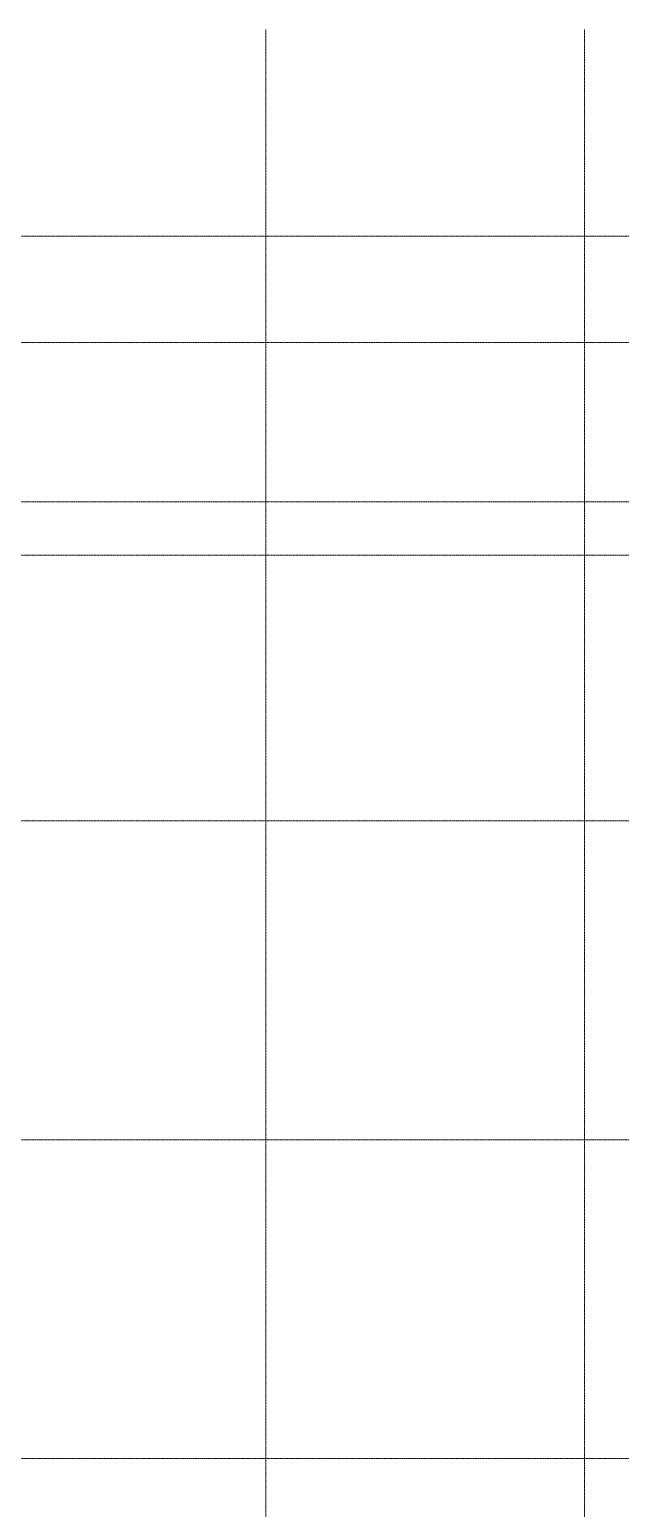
# Model space of a CAD drawing. Header units: millimetres. Extents: x -4730 to 98194, y -4296 to 93388.
# Drawn here: x 17058 to 28174, y 65563 to 93388 of the extents above; entities that cross this region are included whole.
import ezdxf

# ---------------------------------------------------------------- set-up
doc = ezdxf.new("R2010")
doc.units = ezdxf.units.MM
doc.linetypes.add('Линия сетки', pattern=[22.225, 12.7, -3.175, 3.175, -3.175])
doc.layers.add('Оси', color=7, linetype='Continuous', lineweight=9)

msp = doc.modelspace()

# ---------------------------------------------------------------- linework, layer by layer
at = {"layer": 'Оси', "linetype": 'Линия сетки'}
for p, q in [((21500, 93388.3703), (21500, -3096.3487)), ((27500, 93388.3703), (27500, -3096.3487)), ((98194.2682, 89500), (-3530.0173, 89500)), ((98194.2682, 87500), (-3530.0173, 87500)), ((98194.2682, 84500), (-3530.0173, 84500)), ((98194.2682, 83500), (-3530.0173, 83500)), ((98194.2682, 78500), (-3530.0173, 78500)), ((98194.2682, 72500), (-3530.0173, 72500)), ((98194.2682, 66500), (-3530.0173, 66500))]:
    msp.add_line(p, q, dxfattribs=at)

doc.saveas('drawing.dxf')
